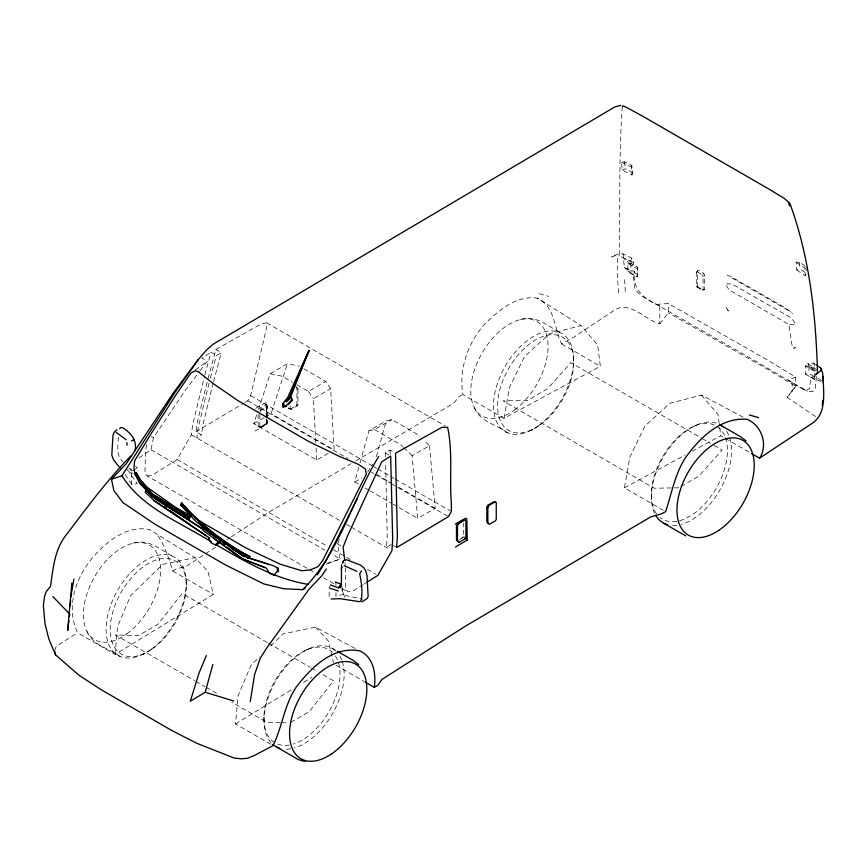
<?xml version="1.0" encoding="UTF-8"?>
<svg xmlns="http://www.w3.org/2000/svg" width="867" height="867" viewBox="0 0 867 867"><rect width="100%" height="100%" fill="white"/><g stroke="black" fill="none" stroke-linecap="round" stroke-linejoin="round"><path stroke-width="0.65" stroke-dasharray="4.33 3.25" d="M254.876 431.148L266.7 424.256L266.722 419.043M266.722 417.731L266.754 403.383L265.584 402.754L255.201 408.606M342.432 588.487L342.422 591.153L343.657 593.765L346.713 595.759L362.764 599.195M345.64 567.777L345.608 588.769L347.873 591.825L352.414 591.294L362.373 585.073M617.477 258.193L617.607 279.337L618.702 293.425M118.389 437.217C118.053 445.573 115.734 455.89 123.32 461.948M622.3 106.608C618.67 156.342 620.295 206.183 619.341 255.841L630.623 261.346L632.628 265.844L633.636 262.549L631.631 258.052L623.135 253.912L618.453 253.847L611.192 257.011L615.028 255.83L619.341 255.841M336.038 592.486L335.832 596.106L343.191 594.48L343.657 593.765M821.331 380.732L816.378 376.571L810.667 377.156L809.68 388.514L807.047 390.052L802.593 388.882L758.105 362.525L641.829 296.07L637.137 291.962L634.395 287.313L633.409 274.817L634.416 271.523L624.316 267.513L623.135 253.912M816.378 376.571L815.392 387.939L812.78 391.667L807.6 391.396L802.593 388.882M115.116 654.433L117.587 626.483L130.614 595.705L162.584 564.428L195.053 557.633L208.015 571.526L213.315 594.404L115.116 654.433L77.575 632.758C64.841 606.174 76.686 574.518 95.706 554.176C109.296 539.523 128.251 525.196 149.438 529.553L195.053 557.633M270.71 744.265L235.521 723.945L237.992 695.995L251.018 665.227L259.482 656.948M146.599 444.63L145.515 452.238L144.941 472.916L147.217 475.972L308.208 568.925M147.217 475.972L151.758 475.452L177.193 459.532L191.282 434.79L192.81 424.158L204.504 376.148M213.195 382.932L202.976 424.527L201.437 434.887L195.975 431.733L197.513 421.362L207.408 381.079M504.02 418.317L509.482 387.538L524.427 356.695L549.515 333.762L581.085 325.58L597.634 345.033L600.343 366.264L504.02 418.317L462.826 394.528C458.816 369.342 467.443 343.787 484.068 324.724C498.178 310.928 515.941 295.094 537.182 298.085L581.085 325.58M663.331 510.295L624.424 487.828L629.886 457.05L644.831 426.206L669.92 403.274L701.49 395.092L743.713 417.493M245.459 402.158L247.767 400.782L250.639 395.623L266.906 326.491L266.754 322.903L262.072 323.424L215.861 349.531L207.733 379.779M632.021 174.939L632.531 172.37L631.837 165.38L624.598 161.804L621.455 162.183L622.235 170.105L632.021 174.939L631.241 167.006L631.837 165.38M138.98 457.906L150.988 449.778L153.502 437.64L184.909 390.887L199.399 371.683M266.7 424.256L266.895 419.303L266.928 423.291L260.403 427.236M204.818 374.847L211.017 352.327L216.479 355.481L221.323 352.685L215.861 349.531M209.023 383.192L198.272 427.312L196.744 437.954L201.437 434.887M210.291 378.001L216.479 355.481M213.52 381.632L221.323 352.685M637.158 277.017L637.765 267.242L630.927 263.384L627.925 263.535L627.925 271.805L637.158 277.017L637.765 267.242M54.74 650.814L55.651 647.508L60.809 643.292L77.575 632.758M376.397 456.606L386.292 420.766L391.906 419.628L418.252 434.844L420.127 436.654M358.223 484.014L354.733 481.998L359.707 464.051M360.054 462.772L368.941 430.736L386.292 420.766M630.623 261.346L631.631 258.052M328.322 453.354L316.737 460.063L253.771 423.714L257.987 410.893M258.409 409.614L270.211 373.742L287.432 363.696L299.353 366.199M265.313 416.973L271.078 413.613L287.432 363.696M326.252 564.038L340.167 559.009L337.653 543.956L339.463 539.317M796.686 270.005L805.367 275.836L806.386 273.354L799.959 269.041L796.686 270.005L796.144 262.213L799.493 262.17L804.847 265.768M133.084 473.176L129.216 472.753L137.3 483.45L132.077 484.794L131.351 483.385L131.34 473.696L132.759 470.759L137.311 467.822L138.146 471.084M330.565 584.965L329.146 587.902L329.157 597.591L329.883 598.999M805.465 374.186L814.492 379.518L815.598 377.297L808.911 373.352L805.465 374.186L805.465 365.917L808.911 366.047L815.598 369.992L814.492 371.249L805.465 365.917M259.851 411.825L261.075 409.668L266.668 406.439L267.61 407.078L267.61 417.515M367.716 472.049L372.68 464.289M258.171 414.567L258.171 426.401L259.569 427.333L265.746 423.768L266.603 422.446L266.603 419.834M259.569 427.333L261.14 427.225L266.83 423.941L267.61 422.728L267.61 418.815M289.914 409.3L296.091 405.734L296.937 404.412L296.937 387.43L295.907 386.736L297.955 389.045L297.955 404.694L297.175 405.908L291.485 409.191L288.516 408.357L288.516 405.734M464.257 536.25L461.19 538.786M696.288 272.357L698.249 270.211L703.538 273.268L704.698 275.348L704.698 289.415L703.473 290.272L701.934 290.261L696.288 286.327L696.288 272.357L698.249 270.211M815.598 416.583L787.203 397.4L795.711 386.314L795.711 377.091L768.064 360.39L668.327 303.537L656.937 304.317L659.754 305.596L659.82 323.846C645.362 320.226 630.526 300.632 614.822 309.92L573.38 337.491L561.534 343.852C554.186 328.463 555.075 306.008 537.182 298.085M200.19 370.632L207.3 361.214L201.838 358.06L211.017 352.327M659.82 323.846L668.327 312.77L668.327 303.537M787.203 397.4L795.711 386.314L768.064 369.613L668.327 312.77M270.764 645.904L282.989 633.94L315.458 627.144L355.914 648.895M697.122 271.772L701.988 274.59L703.538 273.268M195.303 369.884L207.3 361.214M701.934 290.261L703.061 289.48L703.061 276.508L704.698 275.348M215.58 547.12L186.242 566.346L176.142 568.947L172.696 570.963C168.729 558.185 164.73 544.844 156.689 534.007M226.872 539.729L230.254 537.507M231.381 536.771L268.629 512.364L351.211 463.661M391.169 544.433L386.476 547.489L387.224 536.402L385.631 462.144M363.479 584.38L365.69 582.992M459.553 539.642L463.867 536.987L463.303 523.18M235.521 723.945L292.125 689.341M303.678 682.286L311.762 677.344M195.975 431.733L244.31 402.852M355.871 460.919L453.571 403.296L459.109 396.663L462.826 394.528M253.771 423.714L264.153 417.656M681.083 486.495L698.954 476.07L722.092 450.027L711.623 443.98M297.002 384.829L308.435 391.429L325.71 381.415L330.663 388.644L334.12 450.006L271.078 413.613M315.794 442.712L313.388 398.657L330.663 388.644M267.61 407.078L265.562 404.77L259.504 408.27L261.075 409.668M385.392 456.866L385.219 452.899L390.063 450.103L393.336 452M290.857 722.287L309.335 711.612L333.513 680.79L321.874 674.071M368.941 430.736L374.555 429.598L391.906 419.628M354.733 481.998L361.702 477.988M429.512 445.714L435.191 508.355L417.688 518.347L412.107 455.663L429.512 445.714L423.876 440.284M259.97 410.915L266.613 407.165L266.819 417.916L266.754 403.383M624.424 487.828L685.071 455.056M692.213 451.198L720.748 435.776L724.173 437.748M530.311 430.628L532.576 429.447M142.903 654.292L145.179 653.111M694.229 426.174L696.602 424.949M306.831 649.838L309.194 648.614M793.392 348.642L795.733 347.613L792.297 346.854L788.84 324.421L728.984 289.762L725.332 283.791L731.921 283.986L786.521 315.209L791.701 318.352L795.754 324.421L788.84 324.421M622.235 170.105L625.291 168.805L632.531 172.37M795.711 377.091L788.244 380.125L807.6 391.396M627.925 271.805L630.927 270.688L637.765 274.546M327.845 563.29L340.167 559.009L331.996 554.284M696.288 286.327L697.35 285.991L697.35 270.84M696.97 287.4L698.098 287.161L703.473 290.272M520.503 319.576C535.286 314.699 547.608 325.71 559.659 332.451M133.095 543.241C147.878 538.364 160.211 549.375 172.262 556.115M815.793 370.74L809.886 368.182L807.881 363.685L813.593 363.1L815.641 364.508M809.886 368.182L815.598 367.597L813.593 363.1M703.061 289.48L704.698 289.415M288.516 408.357L291.485 409.191M258.171 426.401L261.14 427.225M678.85 487.796L654.303 488.229L502.979 400.868L527.537 400.435L547.63 388.709L570.779 362.666L701.143 437.933M280.247 722.677L266.743 722.298L231.825 702.129M281.602 722.72L288.353 722.915M296.091 405.734L297.175 405.908M265.746 423.768L266.83 423.941M270.211 373.742L282.122 376.235L292.417 382.184M727.099 275.424L730.177 276.172L784.711 307.503L793.002 313.518M296.937 404.412L297.955 404.694M266.603 422.446L267.61 422.728M539.339 293.718L548.497 296.351M821.038 381.523L810.667 377.156M633.636 262.549L623.861 258.431L632.628 265.844M621.455 162.183L631.241 167.006M659.754 305.596C644.474 299.949 631.967 289.188 634.416 271.523M627.925 263.535L637.158 268.748M731.835 277.906L791.517 312.228M561.534 343.852L600.343 366.264M725.311 438.409L751.57 453.571M702.303 438.604L710.452 443.308M507.455 432.806C496.813 424.57 479.733 421.752 474.52 407.956M266.754 322.903L445.291 425.979M303.938 368.843L325.71 381.415M374.555 429.598L400.868 444.793L402.743 446.603M385.219 452.899L389.586 455.424M250.639 395.623L371.976 465.677M373.135 466.348L376.636 468.364M377.806 469.047L394.138 478.476M395.298 479.148L450.136 510.804M376.82 474.661L392.003 483.418M399.004 487.46L435.191 508.355M247.767 400.782L348.09 458.708M371.423 472.179L373.764 473.523M374.923 474.206L390.096 482.962M391.255 483.634L447.264 515.963M365.224 488.056L368.724 490.072M369.884 490.744L392.036 503.543M393.206 504.215L397.866 506.902M399.037 507.574L417.688 518.347M393.358 545.69L395.547 546.958M191.282 434.79L340.796 521.121M346.659 524.502L350.17 526.529M351.341 527.201L389.749 549.385M151.313 436.372L153.502 437.64M337.653 543.956L340.926 545.852M177.193 459.532L327.693 546.427M333.524 549.797L352.197 560.57M367.359 569.326L375.519 574.041M150.988 449.778L324.984 550.242M309.378 569.597L315.209 572.968M323.38 577.682L336.212 585.084M342.042 588.455L347.873 591.825M331.573 647.942L336.158 650.575M172.696 570.963L213.315 594.404M336.038 665.26L363.891 681.343M267.166 642.48L182.2 593.429L158.022 624.251L138.384 635.587L115.419 634.926L194.576 680.628M268.337 643.151L310.234 667.352M311.405 668.024L317.224 671.383M195.736 681.299L205.045 686.675M206.216 687.347L219.015 694.738M120.047 656.471C109.405 648.234 92.335 645.416 87.112 631.62M633.409 274.817L624.316 267.513M796.144 262.213L804.836 268.055L805.367 275.836M807.881 363.685L817.451 370.209M130.137 468.418L132.759 470.759M126.094 468.809L131.34 473.696M135.512 466.132L137.311 467.822M403.686 447.513L412.107 455.663M315.458 627.144L328.43 641.049L333.427 662.648M128.695 467.952L132.272 471.951M701.49 395.092L718.039 414.556L719.567 426.488M308.435 391.429L313.388 398.657M125.151 474.552L132.077 484.794M265.562 404.77L266.668 406.439M345.088 597.385L342.129 591.597L341.966 586.287M697.35 285.991L698.098 287.161M296.937 387.43L297.955 389.045M701.988 274.59L703.061 276.508M719.729 427.821L720.748 435.776M345.012 562.607L345.326 565.197M624.598 161.804L625.291 168.805M805.92 266.494L806.31 272.216M799.493 262.17L799.959 269.041M624.63 279.618L625.475 294.271M316.076 448.055L316.737 460.063M335.843 582.895L335.952 585.29M651.312 493.529L651.41 495.848M263.904 717.193L264.012 719.512M390.063 450.103L390.291 455.359M573.618 358.418L573.726 360.845M186.221 582.082L186.318 584.51M814.492 373.612L814.492 379.518M808.911 366.047L808.911 373.352M792.145 382.033L792.145 391.266M630.927 263.384L630.927 270.688M290.196 405.691L290.196 408.324M266.603 405.463L266.603 414.61M259.851 414.469L259.851 426.369M335.366 655.886A53.841 31.082 -60 0 1 332.224 705.445A53.841 31.082 -60 0 1 293.176 744.092M289.35 745.002A53.841 31.082 -60 0 1 271.219 688.062A53.841 31.082 -60 0 1 332.343 652.222M339.886 656.037A56.669 32.718 -60 0 1 341.912 660.383M342.292 661.478A56.669 32.718 -60 0 1 333.21 712.403A56.669 32.718 -60 0 1 294.238 748.004M290.792 748.795A56.669 32.718 -60 0 1 284.43 749.142M271.111 742.813A56.669 32.718 -60 0 1 280.713 673.356A56.669 32.718 -60 0 1 336.223 651.29M656.622 513.903A53.841 31.082 -60 0 1 672.283 443.156A53.841 31.082 -60 0 1 724.498 435.375M725.43 437.694A53.841 31.082 -60 0 1 717.052 486.777A53.841 31.082 -60 0 1 679.284 520.796M676.759 521.338A53.841 31.082 -60 0 1 659.971 517.491M726.644 431.311A56.669 32.718 -60 0 1 729.31 436.719M729.689 437.813A56.669 32.718 -60 0 1 720.618 488.739A56.669 32.718 -60 0 1 681.635 524.34M676.889 525.326A56.669 32.718 -60 0 1 670.624 525.359M654.487 512.971A56.669 32.718 -60 0 1 668.685 448.889A56.669 32.718 -60 0 1 718.981 424.277M728.313 310.885L725.993 306.994L728.313 310.885M126.961 633.755A54.632 31.537 -60 0 0 152.733 547.576A54.632 31.537 -60 0 0 86.375 595.77A54.632 31.537 -60 0 0 126.961 633.755M153.134 648.299A53.841 31.082 -60 0 0 178.526 563.377A53.841 31.082 -60 0 0 113.133 610.867A53.841 31.082 -60 0 0 153.134 648.299M151.281 649.231A56.669 32.718 -60 0 0 178.017 559.833A56.669 32.718 -60 0 0 109.177 609.826A56.669 32.718 -60 0 0 151.281 649.231M514.369 410.091A54.632 31.537 -60 0 0 540.141 323.911A54.632 31.537 -60 0 0 473.783 372.106A54.632 31.537 -60 0 0 514.369 410.091M540.531 424.635A53.841 31.082 -60 0 0 565.934 339.712A53.841 31.082 -60 0 0 500.53 387.202A53.841 31.082 -60 0 0 540.531 424.635M538.678 425.567A56.669 32.718 -60 0 0 565.414 336.168A56.669 32.718 -60 0 0 496.574 386.162A56.669 32.718 -60 0 0 538.678 425.567"/><path stroke-width="1.3" d="M330.565 584.965L338.347 587.783L340.254 587.533L341.414 583.253L341.49 564.959M822.317 405.333L822.62 400.37M71.777 583.079L70.899 596.485M70.26 605.935L70.628 600.538M68.937 620.349L67.691 630.45L70.444 598.945L73.901 579.058M69.403 616.556L69.718 614.031L52.844 596.604M365.05 682.015L374.327 687.368C376.224 673.984 373.547 656.568 359.491 650.824C332.668 645.861 310.895 667.872 296.059 687.347C284.278 705.034 282.241 726.828 273.062 745.62L254.79 755.287L247.496 758.267L241.763 758.788L234.437 758.159L196.614 743.214L171.785 730.48L101.417 689.85L79.352 675.512L55.553 654.878L48.812 638.871L44.976 623.633L43.35 605.394L44.607 596.214L46.2 591.684L50.514 586.363C53.18 568.253 54.567 548.562 66.987 533.974C87.274 507.141 107.237 480.015 130.787 456.031M250.227 701.663L254.584 674.667L260.154 658.454L266.115 648.928L309.205 589.029L321.624 575.991L326.382 568.947M206.357 655.528L198.987 673.16L190.317 701.24L205.219 692.267L212.816 664.512M341.295 568.86L342.042 566.877M284.972 401.258L287.118 398.722L308.901 350.387L290.077 398.452L286.305 402.028M288.451 399.492L309.281 350.604M299.884 371.542L308.901 350.387M751.57 453.571L759.557 458.188C768.465 444.89 761.594 425.491 747.235 419.357C721.008 416.81 699.138 438.268 685.19 458.177C674.84 474.39 671.643 493.637 665.628 511.617L661.9 513.741L650.521 517.003L465.568 626.072L382.022 679.381L377.774 685.363L374.327 687.368M284.094 403.946L283.119 407.067L286.543 406.417L286.338 405.637L291.811 399.763L292.472 400.142L288.234 404.629M342.465 563.182L343.679 560.591L346.843 559.8L360.542 565.1L363.717 567.701L365.614 570.703L366.979 575.395L368.15 596.648L366.774 598.859L361.951 601.817M342.617 562.77L343.679 560.591M357.367 498.395L325.721 561.437L317.289 574.843M340.254 587.533L341.468 585.203M135.068 474.531L136.238 472.602L141.354 481.218L153.221 495.046L189.873 517.317L188.952 519.03L151.736 495.913L139.294 482.832L135.328 474.325L136.607 476.482M338.347 587.783L341.414 583.253M188.074 518.769L188.995 517.046L189.873 517.317M456.486 525.359L457.711 523.191L463.303 519.962L465.915 520.547L465.915 537.529L465.059 538.851L458.892 542.417L456.486 539.892L456.486 525.359L457.494 525.695L457.494 541.474M457.494 525.695L458.816 523.354L464.885 519.853M486.831 507.325L488.056 505.158L493.648 501.928L496.26 502.502L496.26 519.485L495.404 520.818L489.237 524.372L486.831 521.858L486.831 507.325L487.839 507.661L487.839 523.44M487.839 507.661L489.161 505.309L495.23 501.809M216.186 537.789L194.967 520.503L180.596 504.919L181.842 503.012C201.111 524.763 224.282 542.948 249.934 556.603L248.959 558.283L248.092 557.99L231.467 548.302M180.596 504.919L181.842 503.012M248.092 557.99L249.067 556.321L249.934 556.603M208.113 530.637L204.926 528.393L203.593 528.729L202.737 530.16L241.405 558.348L266.321 568.123L269.507 573.369L274.806 575.504M378.684 456.53L375.411 461.992C351.124 504.269 337.967 554.512 302.789 589.647L284.018 588.791L263.806 583.935L225.821 565.143L155.442 524.513L122.886 502.578L113.859 490.549L111.464 479.191L126.181 463.823L173.27 393.044L198.185 359.675L206.877 349.672L213.358 344.091L614.952 106.858L620.555 105.438M147.444 490.429L146.014 490.7L145.147 492.12L154.109 500.671L209.684 538.125M361.474 570.898L359.686 573.737C361.452 582.44 362.937 592.269 361.008 600.939L359.404 601.676L340.167 598.696L331.172 598.967M111.464 479.191L121.944 475.755L174.646 392.903L198.185 359.675M286.338 405.637L283.01 406.341L282.75 403.567L288.223 397.693M220.207 541.626L216.642 545.343L211.255 542.98L208.448 537.692M273.734 575.135L277.364 571.364L277.321 568.037L274.102 565.978L243.215 556.083L203.593 528.729M622.3 106.608L623.091 105.807L627.329 107.801L643.032 116.395L769.202 189.244L784.364 198.467L789.859 203.344C809.442 256.838 815.717 313.756 817.451 370.209L817.462 372.702L815.392 374.902L820.865 370.708L820.756 368.009L816.66 365.202M215.276 544.866L218.983 541.192M119.548 428.634L120.827 427.474L122.973 427.94C130.754 432.763 137.181 440.436 135.133 450.146M116.937 429.718L114.314 432.08L113.013 434.974L111.81 455.099L113.425 459.662L120.123 468.169M136.238 472.602L140.205 481.109L153.221 495.046M759.557 458.188L811.761 423.616C827.172 413.57 823.357 392.751 823.13 376.928M366.795 582.31L377.86 575.385L391.938 550.643L392.686 539.556L390.681 456.064L381.686 461.905L347.19 536.673L343.115 547.11L344.687 560.028M455.489 546.969L467.237 540.033L466.804 518.878L465.644 518.249L455.338 524.145M302.789 589.647L305.13 588.292M456.595 524.437L463.206 520.666M131.513 440.891L134.309 439.71M488.056 505.158L489.161 505.309M457.711 523.191L458.816 523.354M308.5 584.412C275.077 579.037 245.166 561.686 216.338 544.823M749.391 414.99L758.549 417.623M304.956 761.562L298.291 759.546L276.562 746.996M205.219 692.267L233.7 701.013M247.875 557.806L267.784 563.994M335.117 582.028L340.46 583.794M277.321 568.037L278.405 568.394L278.437 571.721L277.364 571.364M330.284 588.292L338.238 590.969M213.477 538.158L242.337 558.901L264.901 567.527M291.182 397.346L292.472 400.142M344.188 565.663L356.955 571.364M191.726 516.439L175.698 507.39L147.184 487.308L135.133 474.477L133.919 468.429L134.623 460.854L151.357 433.294L175.925 394.875L190.946 373.027L195.238 370.751L198.576 371.835L212.718 383.257L238.176 400.76L308.554 441.379L339.355 456.367L358.288 464.289L365.375 468.982L366.297 474.271L322.557 560.732L317.983 566.725L309.812 569.987L301.868 570.735L280.67 564.374L246.065 548.02L195.162 518.379M249.067 556.321C223.513 543.078 200.266 525.174 181.571 503.25M720.119 424.938L740.711 436.816L746.162 441.01M663.97 523.332L685.699 535.882M337.296 651.236L353.303 660.481L358.765 664.675M211.667 542.092C180.65 522.335 142.069 508.311 121.944 475.755M218.592 537.28L220.326 538.299M203.68 529.509L154.933 498.883L146.014 490.7M235.575 550.339L245.61 556.289M161.565 502.351L188.952 519.03M188.995 517.046L152.657 494.19L140.205 481.109M202.921 529.369L167.461 506.144M152.657 494.19L170.723 505.374M154.109 500.671L206.335 535.839M164.188 503.944L154.738 497.138M222.873 542.72L224.986 544.183M164.286 506.48L166.486 508.04M169.791 510.381L190.697 525.196M219.449 540.13L224.889 544.021M219.795 538.949L221.909 540.488M235.672 550.491L244.147 556.636M219.817 538.981L243.215 556.083M116.156 432.34L126.083 439.732M227.49 547.467L242.337 558.901M464.712 537.757L467.237 540.033M201.968 525.922L198.055 522.378L204.634 528.545M206.845 530.355L210.757 533.899M180.867 504.692L191.618 515.93M151.736 495.913L140.443 482.93L147.217 490.841M457.776 540.759L458.892 542.417M788.406 203.149L789.729 205.912M820.756 368.009L822.729 373.243L823.314 382.401M282.75 403.567L282.956 404.347M54.946 651.832L55.553 654.878M126.81 442.614L127.081 445.172M283.01 405.257L283.119 407.067M279.759 748.286A56.669 32.718 -60 0 1 272.78 744.439M719.978 424.819A56.669 32.718 -60 0 1 722.775 426.835M667.167 524.622A56.669 32.718 -60 0 1 655.658 515.236M451.414 504.345L451.306 511.476L448.423 516.634L396.631 547.586L397.368 536.749L395.525 453.257L441.986 427.301L447.61 427.323C453.062 452.249 449.236 478.855 451.414 504.345M331.335 754.052A54.632 31.537 -60 0 0 359.978 667.688A54.632 31.537 -60 0 0 293.295 712.457A54.632 31.537 -60 0 0 331.335 754.052M718.732 530.387A54.632 31.537 -60 0 0 747.376 444.023A54.632 31.537 -60 0 0 680.693 488.793A54.632 31.537 -60 0 0 718.732 530.387"/></g></svg>
